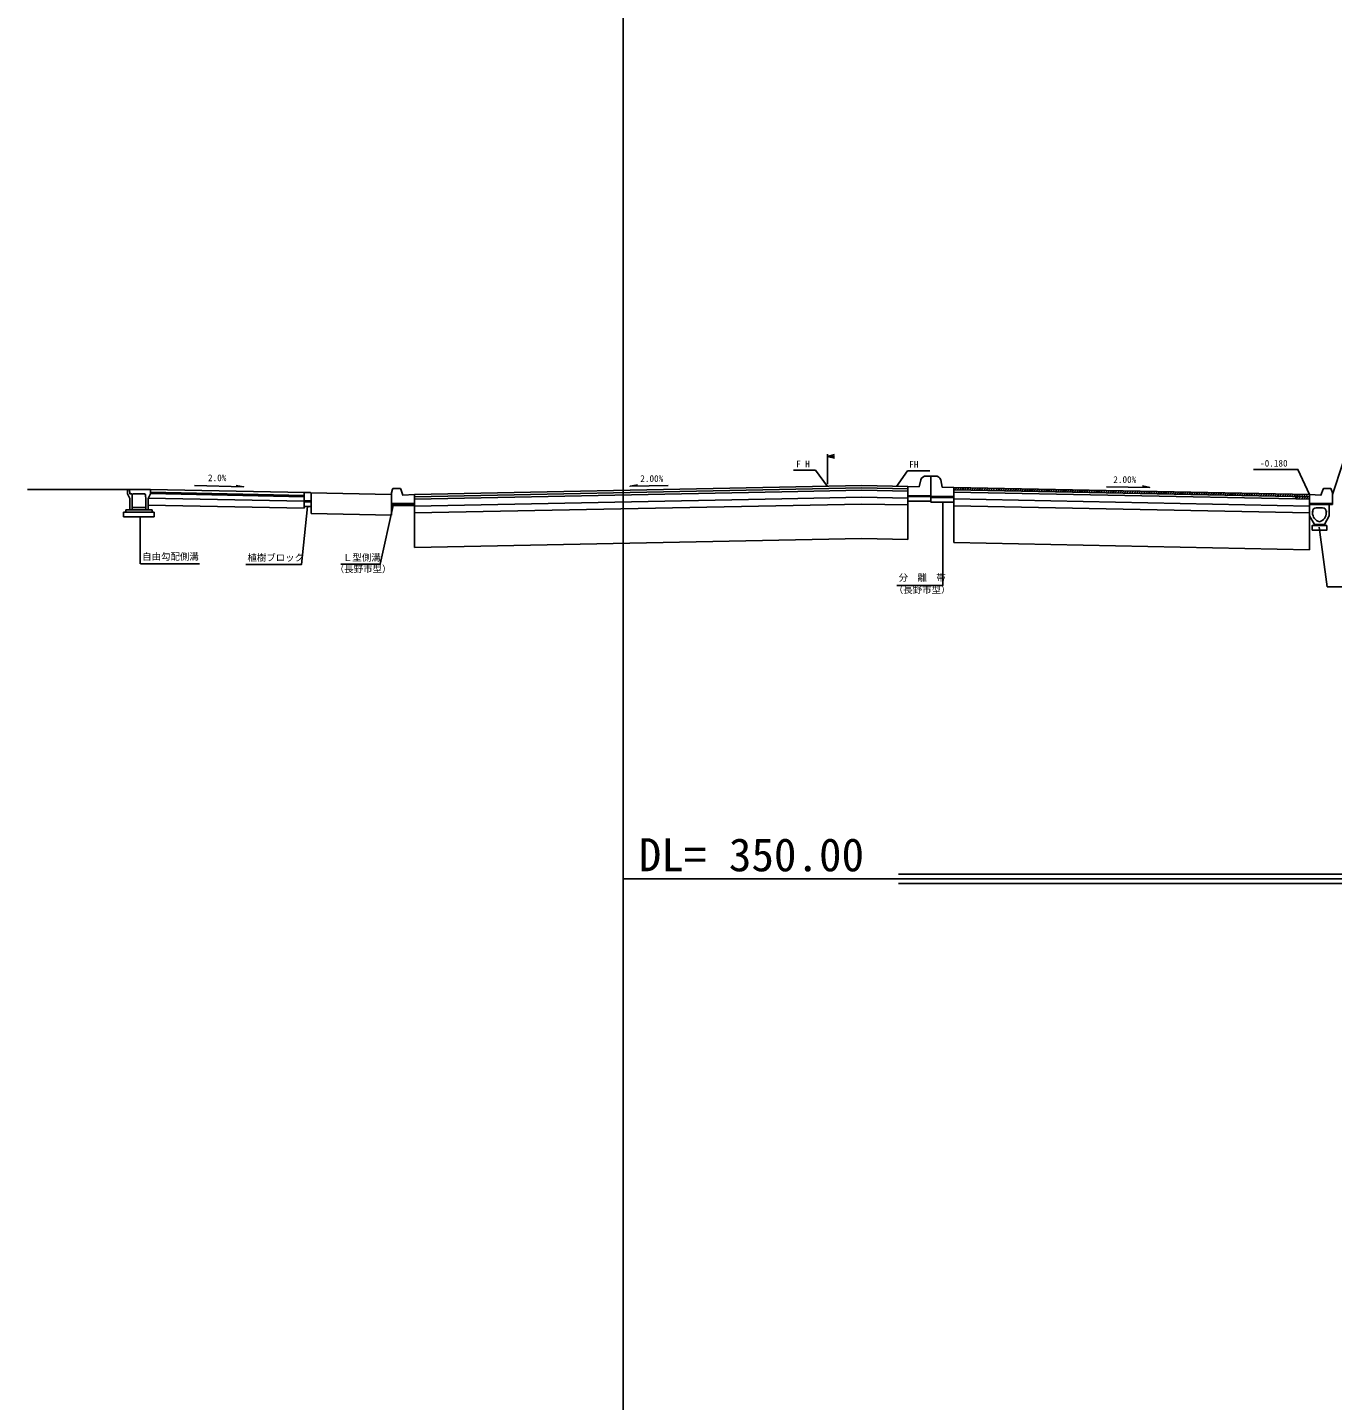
# Model space of a CAD drawing. Units: millimetres on the paper. Extents: x -84 to 7, y -133 to 191.
# Drawn here: x -83.3 to -69.09, y 41.52 to 56.47 of the extents above; entities that cross this region are included whole.
import ezdxf
from ezdxf.enums import TextEntityAlignment as Align

# ---------------------------------------------------------------- set-up
doc = ezdxf.new("R2010")
doc.units = ezdxf.units.MM
doc.header["$LTSCALE"] = 0.14
for name, color, linetype in [('0-1_D-BDG-3-DL-2', 7, 'Continuous'), ('0-2_D-TTL-FRAM_枠', 7, 'Continuous'), ('0-3_D-STR-2-文字', 7, 'Continuous'), ('0-5_D-BDG-2-DL-1', 7, 'Continuous'), ('0-9_D-BDG-1-現況', 7, 'Continuous')]:
    doc.layers.add(name, color=color, linetype=linetype)
doc.styles.add('ＭＳ ゴシック', font='')
doc.styles.get('ＭＳ ゴシック').set_extended_font_data('MS Gothic')

msp = doc.modelspace()

# ---------------------------------------------------------------- linework, layer by layer
at = {"layer": '0-1_D-BDG-3-DL-2'}
for p, q in [((-73.8141, 47.2501), (3.4526, 47.2501)), ((-73.8141, 47.1501), (3.4526, 47.1501))]:
    msp.add_line(p, q, dxfattribs=at)
at = {"layer": '0-2_D-TTL-FRAM_枠'}
msp.add_lwpolyline([(-76.8141, 67.8001), (3.4526, 67.8001), (3.4526, 11.6001), (-76.8141, 11.6001)], close=True, dxfattribs=at)
at = {"layer": '0-5_D-BDG-2-DL-1'}
msp.add_line((-76.8141, 47.2001), (3.4526, 47.2001), dxfattribs=at)
at = {"layer": '0-9_D-BDG-1-現況'}
for p, q in [((-74.5869, 51.5003), (-74.5869, 51.8255)), ((-74.5869, 51.8005), (-74.5119, 51.8005)), ((-74.9585, 51.6502), (-74.7162, 51.6502)), ((-74.5869, 51.4753), (-74.7162, 51.6502)), ((-73.8369, 51.4753), (-73.7152, 51.6455)), ((-73.4729, 51.6455), (-73.7152, 51.6455)), ((-79.0869, 51.3853), (-75.1104, 51.4648)), ((-75.1104, 51.4648), (-74.2119, 51.4828)), ((-75.1104, 51.4398), (-74.2119, 51.4578)), ((-73.7119, 51.4728), (-74.2119, 51.4828)), ((-73.7119, 51.4728), (-74.2119, 51.4828)), ((-73.7119, 51.4478), (-74.2119, 51.4578)), ((-73.7119, 51.4478), (-74.2119, 51.4578)), ((-73.7119, 51.4728), (-73.7119, 51.3728)), ((-73.5869, 51.4703), (-73.7119, 51.4728)), ((-73.5869, 51.4703), (-73.571, 51.5455)), ((-73.4619, 51.5878), (-73.5119, 51.5878)), ((-73.4619, 51.5878), (-73.4619, 51.3528)), ((-73.4619, 51.5878), (-73.4119, 51.5878)), ((-73.4619, 51.5878), (-73.4619, 51.3528)), ((-69.3369, 51.3853), (-73.2119, 51.4628)), ((-73.2119, 51.4529), (-73.2021, 51.4626)), ((-73.2007, 51.4376), (-73.1761, 51.4621)), ((-73.1747, 51.4371), (-73.1501, 51.4616)), ((-73.1487, 51.4365), (-73.1241, 51.461)), ((-73.1227, 51.436), (-73.0982, 51.4605)), ((-73.0967, 51.4355), (-73.0722, 51.46)), ((-73.0707, 51.435), (-73.0462, 51.4595)), ((-73.0447, 51.4345), (-73.0202, 51.459)), ((-73.0187, 51.4339), (-72.9942, 51.4584)), ((-72.9927, 51.4334), (-72.9682, 51.4579)), ((-72.9667, 51.4329), (-72.9422, 51.4574)), ((-72.9407, 51.4324), (-72.9162, 51.4569)), ((-72.9147, 51.4319), (-72.8902, 51.4564)), ((-72.8887, 51.4313), (-72.8642, 51.4558)), ((-83.3012, 51.4405), (-82.2119, 51.4405)), ((-82.2119, 51.4405), (-81.9619, 51.4405)), ((-82.1869, 51.218), (-82.1869, 51.343)), ((-82.1619, 51.393), (-82.1586, 51.3838)), ((-82.1619, 51.333), (-82.1594, 51.383)), ((-82.1619, 51.218), (-82.1619, 51.333)), ((-82.1594, 51.383), (-82.1494, 51.393)), ((-82.1494, 51.393), (-82.0244, 51.393)), ((-82.0119, 51.333), (-82.0119, 51.218)), ((-81.9619, 51.393), (-81.9869, 51.343)), ((-80.2869, 51.312), (-81.9854, 51.346)), ((-81.9619, 51.4405), (-81.9619, 51.393)), ((-80.2794, 51.4069), (-81.9619, 51.4405)), ((-80.2869, 51.377), (-81.9619, 51.4105)), ((-80.2869, 51.362), (-81.9619, 51.3955)), ((-80.2869, 51.4069), (-80.2869, 51.237)), ((-80.2119, 51.3169), (-80.2869, 51.3169)), ((-80.2119, 51.3069), (-80.2869, 51.3069)), ((-79.3369, 51.388), (-80.2181, 51.4056)), ((-79.3369, 51.4028), (-79.324, 51.4457)), ((-79.3369, 51.4028), (-79.3369, 51.2678)), ((-79.3144, 51.4528), (-79.2441, 51.4528)), ((-79.0869, 51.3603), (-75.1104, 51.4398)), ((-79.0869, 51.3353), (-75.0854, 51.4153)), ((-79.0869, 51.3853), (-79.0869, 51.2878)), ((-79.0869, 51.2603), (-75.0854, 51.3403)), ((-75.0854, 51.4153), (-74.2119, 51.4328)), ((-75.0854, 51.3403), (-74.2119, 51.3578)), ((-73.7119, 51.4228), (-74.2119, 51.4328)), ((-73.7119, 51.3478), (-74.2119, 51.3578)), ((-73.4619, 51.3728), (-73.7119, 51.3728)), ((-73.7119, 51.3728), (-73.7119, 51.3128)), ((-73.7119, 51.3628), (-73.4619, 51.3628)), ((-73.7119, 51.3128), (-73.7119, 50.8978)), ((-73.7119, 51.3128), (-73.4619, 51.3128)), ((-73.4619, 51.3628), (-73.2119, 51.3628)), ((-73.4619, 51.3628), (-73.4619, 51.3028)), ((-73.2119, 51.3528), (-73.4619, 51.3528)), ((-73.2119, 51.4378), (-73.2119, 50.8628)), ((-73.2119, 51.4378), (-73.2119, 51.3628)), ((-69.4869, 51.3383), (-73.2119, 51.4128)), ((-73.2119, 51.3628), (-73.2119, 51.3028)), ((-69.3369, 51.2603), (-73.2119, 51.3378)), ((-72.8627, 51.4308), (-72.8382, 51.4553)), ((-72.8367, 51.4303), (-72.8122, 51.4548)), ((-72.8107, 51.4298), (-72.7862, 51.4543)), ((-72.7847, 51.4293), (-72.7602, 51.4538)), ((-72.7587, 51.4287), (-72.7342, 51.4532)), ((-72.7327, 51.4282), (-72.7082, 51.4527)), ((-72.7067, 51.4277), (-72.6822, 51.4522)), ((-72.6807, 51.4272), (-72.6562, 51.4517)), ((-72.6547, 51.4267), (-72.6302, 51.4512)), ((-72.6287, 51.4261), (-72.6042, 51.4506)), ((-72.6027, 51.4256), (-72.5782, 51.4501)), ((-72.5767, 51.4251), (-72.5522, 51.4496)), ((-72.5507, 51.4246), (-72.5262, 51.4491)), ((-72.5247, 51.4241), (-72.5002, 51.4486)), ((-72.4987, 51.4235), (-72.4742, 51.448)), ((-72.4727, 51.423), (-72.4482, 51.4475)), ((-72.4467, 51.4225), (-72.4222, 51.447)), ((-72.4208, 51.422), (-72.3962, 51.4465)), ((-72.3948, 51.4215), (-72.3702, 51.446)), ((-72.3688, 51.4209), (-72.3442, 51.4454)), ((-72.3428, 51.4204), (-72.3183, 51.4449)), ((-72.3168, 51.4199), (-72.2923, 51.4444)), ((-72.2908, 51.4194), (-72.2663, 51.4439)), ((-72.2648, 51.4189), (-72.2403, 51.4434)), ((-72.2388, 51.4183), (-72.2143, 51.4429)), ((-72.2128, 51.4178), (-72.1883, 51.4423)), ((-72.1868, 51.4173), (-72.1623, 51.4418)), ((-72.1608, 51.4168), (-72.1363, 51.4413)), ((-72.1348, 51.4163), (-72.1103, 51.4408)), ((-72.1088, 51.4157), (-72.0843, 51.4403)), ((-72.0828, 51.4152), (-72.0583, 51.4397)), ((-72.0568, 51.4147), (-72.0323, 51.4392)), ((-72.0308, 51.4142), (-72.0063, 51.4387)), ((-72.0048, 51.4137), (-71.9803, 51.4382)), ((-71.9788, 51.4131), (-71.9543, 51.4377)), ((-71.9528, 51.4126), (-71.9283, 51.4371)), ((-71.9268, 51.4121), (-71.9023, 51.4366)), ((-71.9008, 51.4116), (-71.8763, 51.4361)), ((-71.8748, 51.4111), (-71.8503, 51.4356)), ((-71.8488, 51.4105), (-71.8243, 51.4351)), ((-71.8228, 51.41), (-71.7983, 51.4345)), ((-71.7968, 51.4095), (-71.7723, 51.434)), ((-71.7708, 51.409), (-71.7463, 51.4335)), ((-71.7448, 51.4085), (-71.7203, 51.433)), ((-71.7188, 51.4079), (-71.6943, 51.4325)), ((-71.6928, 51.4074), (-71.6683, 51.4319)), ((-71.6669, 51.4069), (-71.6423, 51.4314)), ((-71.6409, 51.4064), (-71.6163, 51.4309)), ((-71.6149, 51.4059), (-71.5903, 51.4304)), ((-71.5889, 51.4053), (-71.5644, 51.4299)), ((-71.5629, 51.4048), (-71.5384, 51.4293)), ((-71.5369, 51.4043), (-71.5124, 51.4288)), ((-71.5109, 51.4038), (-71.4864, 51.4283)), ((-71.4849, 51.4033), (-71.4604, 51.4278)), ((-71.4589, 51.4027), (-71.4344, 51.4273)), ((-71.4329, 51.4022), (-71.4084, 51.4267)), ((-71.4069, 51.4017), (-71.3824, 51.4262)), ((-71.3809, 51.4012), (-71.3564, 51.4257)), ((-71.3549, 51.4007), (-71.3304, 51.4252)), ((-71.3289, 51.4001), (-71.3044, 51.4247)), ((-71.3029, 51.3996), (-71.2784, 51.4241)), ((-71.2769, 51.3991), (-71.2524, 51.4236)), ((-71.2509, 51.3986), (-71.2264, 51.4231)), ((-71.2249, 51.3981), (-71.2004, 51.4226)), ((-71.1989, 51.3975), (-71.1744, 51.4221)), ((-71.1729, 51.397), (-71.1484, 51.4215)), ((-71.1469, 51.3965), (-71.1224, 51.421)), ((-71.1209, 51.396), (-71.0964, 51.4205)), ((-71.0949, 51.3955), (-71.0704, 51.42)), ((-71.0689, 51.3949), (-71.0444, 51.4195)), ((-71.0429, 51.3944), (-71.0184, 51.4189)), ((-71.0169, 51.3939), (-70.9924, 51.4184)), ((-70.9909, 51.3934), (-70.9664, 51.4179)), ((-70.9649, 51.3929), (-70.9404, 51.4174)), ((-70.9389, 51.3923), (-70.9144, 51.4169)), ((-70.913, 51.3918), (-70.8884, 51.4163)), ((-70.887, 51.3913), (-70.8624, 51.4158)), ((-70.861, 51.3908), (-70.8364, 51.4153)), ((-70.835, 51.3903), (-70.8105, 51.4148)), ((-70.809, 51.3897), (-70.7845, 51.4143)), ((-70.783, 51.3892), (-70.7585, 51.4137)), ((-70.757, 51.3887), (-70.7325, 51.4132)), ((-70.731, 51.3882), (-70.7065, 51.4127)), ((-70.705, 51.3877), (-70.6805, 51.4122)), ((-70.679, 51.3871), (-70.6545, 51.4117)), ((-70.653, 51.3866), (-70.6285, 51.4111)), ((-70.627, 51.3861), (-70.6025, 51.4106)), ((-70.601, 51.3856), (-70.5765, 51.4101)), ((-70.575, 51.3851), (-70.5505, 51.4096)), ((-70.549, 51.3845), (-70.5245, 51.4091)), ((-70.523, 51.384), (-70.4985, 51.4085)), ((-70.497, 51.3835), (-70.4725, 51.408)), ((-70.471, 51.383), (-70.4465, 51.4075)), ((-70.445, 51.3825), (-70.4205, 51.407)), ((-70.419, 51.3819), (-70.3945, 51.4065)), ((-70.393, 51.3814), (-70.3685, 51.4059)), ((-70.367, 51.3809), (-70.3425, 51.4054)), ((-70.341, 51.3804), (-70.3165, 51.4049)), ((-70.315, 51.3799), (-70.2905, 51.4044)), ((-70.289, 51.3793), (-70.2645, 51.4039)), ((-70.263, 51.3788), (-70.2385, 51.4033)), ((-70.237, 51.3783), (-70.2125, 51.4028)), ((-70.211, 51.3778), (-70.1865, 51.4023)), ((-70.185, 51.3773), (-70.1605, 51.4018)), ((-70.1591, 51.3767), (-70.1345, 51.4013)), ((-70.1331, 51.3762), (-70.1085, 51.4007)), ((-70.1071, 51.3757), (-70.0825, 51.4002)), ((-70.0811, 51.3752), (-70.0566, 51.3997)), ((-70.0551, 51.3747), (-70.0306, 51.3992)), ((-70.0291, 51.3741), (-70.0046, 51.3987)), ((-70.0031, 51.3736), (-69.9786, 51.3981)), ((-69.9771, 51.3731), (-69.9526, 51.3976)), ((-69.9511, 51.3726), (-69.9266, 51.3971)), ((-69.9251, 51.3721), (-69.9006, 51.3966)), ((-69.8991, 51.3715), (-69.8746, 51.3961)), ((-69.8731, 51.371), (-69.8486, 51.3955)), ((-69.8471, 51.3705), (-69.8226, 51.395)), ((-69.8211, 51.37), (-69.7966, 51.3945)), ((-69.7951, 51.3695), (-69.7706, 51.394)), ((-69.7691, 51.3689), (-69.7446, 51.3935)), ((-69.7431, 51.3684), (-69.7186, 51.3929)), ((-69.7171, 51.3679), (-69.6926, 51.3924)), ((-69.6911, 51.3674), (-69.6666, 51.3919)), ((-69.6651, 51.3669), (-69.6406, 51.3914)), ((-69.6391, 51.3663), (-69.6146, 51.3909)), ((-69.6131, 51.3658), (-69.5886, 51.3903)), ((-69.5871, 51.3653), (-69.5626, 51.3898)), ((-69.5611, 51.3648), (-69.5366, 51.3893)), ((-69.5351, 51.3643), (-69.5106, 51.3888)), ((-69.5091, 51.3637), (-69.4846, 51.3883)), ((-69.4869, 51.3595), (-69.4586, 51.3877)), ((-69.4869, 51.3633), (-69.4869, 51.3383)), ((-69.3369, 51.3353), (-69.4869, 51.3383)), ((-69.4817, 51.3382), (-69.4326, 51.3872)), ((-69.4557, 51.3377), (-69.4066, 51.3867)), ((-69.4297, 51.3372), (-69.3806, 51.3862)), ((-69.4037, 51.3366), (-69.3546, 51.3857)), ((-69.3777, 51.3361), (-69.3369, 51.3769)), ((-69.3517, 51.3356), (-69.3369, 51.3504)), ((-69.3369, 51.3853), (-69.3369, 51.2678)), ((-69.3369, 51.3353), (-69.3369, 51.3853)), ((-69.1093, 51.4528), (-69.1797, 51.4528)), ((-69.0869, 51.4028), (-69.0997, 51.4457)), ((-69.0869, 51.4028), (-69.0869, 51.2778)), ((-82.2544, 51.193), (-81.9194, 51.193)), ((-82.2544, 51.143), (-82.2544, 51.193)), ((-82.2294, 51.218), (-81.9444, 51.218)), ((-82.2294, 51.193), (-82.2294, 51.218)), ((-82.1869, 51.218), (-82.1619, 51.218)), ((-82.1619, 51.243), (-82.0119, 51.243)), ((-80.2869, 51.237), (-81.9869, 51.271)), ((-81.9444, 51.218), (-81.9444, 51.193)), ((-81.9194, 51.193), (-81.9194, 51.143)), ((-80.2119, 51.2569), (-80.2869, 51.2569)), ((-80.2119, 51.2569), (-80.2119, 51.1805)), ((-79.3369, 51.163), (-80.2119, 51.1805)), ((-79.3369, 51.2878), (-79.0869, 51.2878)), ((-79.3369, 51.2878), (-79.0869, 51.2878)), ((-79.3369, 51.2778), (-79.0869, 51.2778)), ((-79.0869, 51.2678), (-79.3369, 51.2678)), ((-79.3369, 51.2678), (-79.3369, 51.163)), ((-79.2994, 51.2678), (-79.0894, 51.2678)), ((-79.0869, 51.2878), (-79.0869, 51.2678)), ((-79.0869, 51.1853), (-74.2119, 51.2828)), ((-79.0869, 51.2678), (-79.0869, 50.8103)), ((-79.0869, 51.2653), (-79.0869, 51.1428)), ((-73.7119, 51.2728), (-74.2119, 51.2828)), ((-73.2119, 51.3028), (-73.4619, 51.3028)), ((-69.3369, 51.1853), (-73.2119, 51.2628)), ((-69.0869, 51.2878), (-69.3369, 51.2878)), ((-69.0869, 51.2878), (-69.3369, 51.2878)), ((-69.3369, 51.2753), (-69.3369, 51.1528)), ((-69.1244, 51.2778), (-69.3344, 51.2778)), ((-69.3044, 51.2003), (-69.3044, 51.1871)), ((-69.3044, 51.2003), (-69.2944, 51.2003)), ((-69.1944, 51.2403), (-69.2644, 51.2403)), ((-69.1544, 51.2003), (-69.1544, 51.1871)), ((-69.1544, 51.2003), (-69.1444, 51.2003)), ((-69.1219, 51.2778), (-69.1219, 51.1528)), ((-81.9194, 51.143), (-82.2544, 51.143)), ((-82.0725, 50.6328), (-82.0725, 51.143)), ((-69.3369, 51.1528), (-69.3369, 50.7853)), ((-69.2844, 51.0578), (-69.3369, 51.1528)), ((-69.1744, 51.0578), (-69.2844, 51.0578)), ((-69.1458, 50.3804), (-69.2308, 51.0294)), ((-69.1744, 51.0578), (-69.1219, 51.1528)), ((-69.1744, 51.0578), (-69.1744, 51.0478)), ((-79.0869, 50.8103), (-74.2119, 50.9078)), ((-73.7119, 50.8978), (-74.2119, 50.9078)), ((-69.3369, 50.7853), (-73.2119, 50.8628)), ((-81.4288, 50.6328), (-82.0708, 50.6328)), ((-68.5021, 50.3804), (-69.1442, 50.3804))]:
    msp.add_line(p, q, dxfattribs=at)
for points in [[(-74.5119, 51.7804), (-74.5869, 51.8005), (-74.5119, 51.8206)], [(-69.9457, 51.658), (-69.463, 51.6597), (-69.3369, 51.3853)], [(-68.5859, 51.7287), (-68.9733, 51.7287), (-69.0869, 51.3878)], [(-81.4821, 51.4838), (-80.947, 51.4705), (-81.0274, 51.483)], [(-76.3239, 51.4854), (-76.7368, 51.4764), (-76.6557, 51.4899)], [(-73.2119, 51.4628), (-73.3369, 51.4653), (-73.3527, 51.5455)], [(-69.3369, 51.3603), (-73.2119, 51.4378), (-73.2119, 51.4628)], [(-71.5474, 51.4712), (-71.0764, 51.4611), (-71.1552, 51.4798)], [(-82.1869, 51.343), (-82.2119, 51.393), (-82.2119, 51.4405)], [(-82.1894, 51.4405), (-82.1844, 51.393), (-82.1619, 51.393)], [(-82.0244, 51.393), (-82.0144, 51.383), (-82.0119, 51.333)], [(-81.9869, 51.343), (-81.9869, 51.218), (-82.0119, 51.218)], [(-80.2194, 51.4069), (-80.2869, 51.4069), (-80.2869, 51.2569)], [(-80.2119, 51.237), (-80.2119, 51.3994), (-80.2194, 51.4069)], [(-79.2346, 51.446), (-79.2119, 51.3778), (-79.0869, 51.3853)], [(-69.1892, 51.446), (-69.2119, 51.3778), (-69.3369, 51.3853)], [(-80.9242, 50.6232), (-80.3172, 50.6232), (-80.2505, 51.255)], [(-79.888, 50.6267), (-79.4597, 50.6267), (-79.3196, 51.2678)], [(-79.0869, 51.2678), (-79.2994, 51.2678), (-79.3369, 51.2678)], [(-73.8312, 50.3947), (-73.3324, 50.3947), (-73.3324, 51.2944)], [(-69.0869, 51.2778), (-69.3369, 51.2778), (-69.0869, 51.2778)], [(-69.2844, 51.0478), (-69.3094, 51.0478), (-69.3094, 50.9978)], [(-69.1494, 51.0478), (-69.1494, 50.9978), (-69.3094, 50.9978)], [(-69.2844, 51.0578), (-69.2844, 51.0478), (-69.1494, 51.0478)]]:
    msp.add_lwpolyline(points, dxfattribs=at)
for centre, radius, start, end in [((-73.5119, 51.5253), 0.0625, 90, 161.1934), ((-73.4119, 51.5253), 0.0625, 18.8066, 90), ((-79.3144, 51.4428), 0.01, 90, 163.3008), ((-79.2441, 51.4428), 0.01, 18.4349, 90), ((-69.1797, 51.4428), 0.01, 90, 161.5651), ((-69.1093, 51.4428), 0.01, 16.6992, 90), ((-69.2644, 51.2003), 0.04, 90, 180), ((-69.2044, 51.1871), 0.1, 180, 255.52249), ((-69.2544, 51.1871), 0.1, 284.47751, 0), ((-69.1944, 51.2003), 0.04, 360, 90)]:
    msp.add_arc(centre, radius, start, end, dxfattribs=at)

# ---------------------------------------------------------------- texts
at = {"layer": '0-3_D-STR-2-文字', "style": 'ＭＳ ゴシック'}
msp.add_text('DL= 350.00', height=0.3608, dxfattribs=at).set_placement((-76.6431, 47.1733), align=Align.BOTTOM_LEFT)
at = {"layer": '0-9_D-BDG-1-現況', "style": 'ＭＳ ゴシック'}
for s, p in [('F H', (-74.9291, 51.66)), ('-0.180', (-69.8751, 51.668)), ('FH', (-73.6969, 51.6555)), ('2.0%', (-81.3346, 51.5096)), ('2.00%', (-76.6257, 51.5015)), ('2.00%', (-71.4736, 51.4905)), ('自由勾配側溝', (-82.0519, 50.6511)), ('植樹ブロック', (-80.9053, 50.6398)), ('Ｌ型側溝', (-79.8648, 50.6404)), ('（長野市型）', (-79.9531, 50.5159)), ('分\u3000離\u3000帯', (-73.8124, 50.4228)), ('（長野市型）', (-73.8644, 50.2898))]:
    msp.add_text(s, height=0.07331, dxfattribs=at).set_placement(p, align=Align.BOTTOM_LEFT)

doc.saveas('drawing.dxf')
